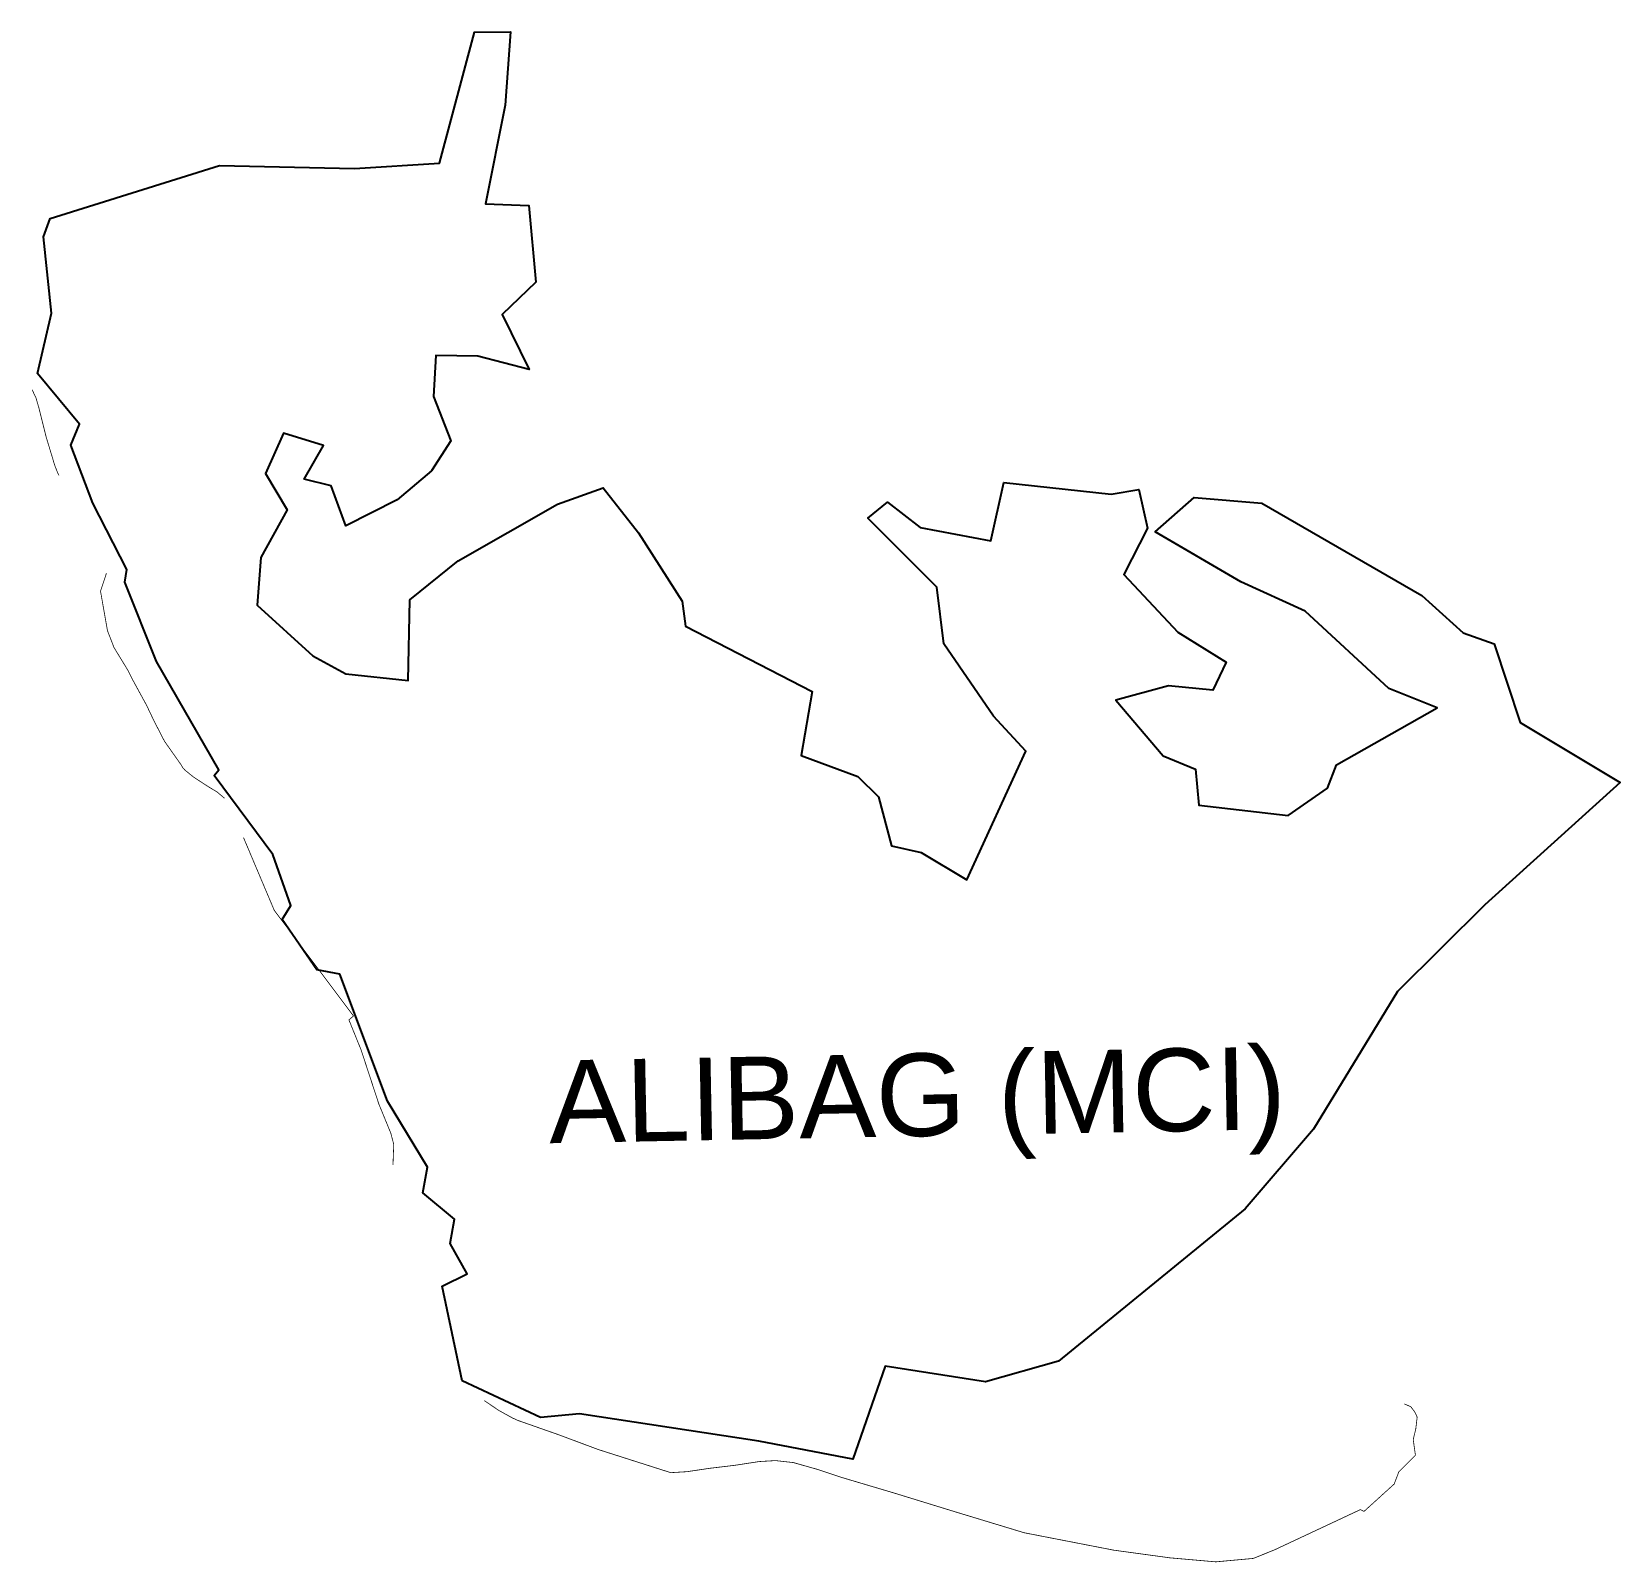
# Model space of a CAD drawing. Header units: metres. Extents: x 274825 to 276916, y 2062047 to 2064062.
import ezdxf

# ---------------------------------------------------------------- set-up
doc = ezdxf.new("R2010")
doc.units = ezdxf.units.M
for name, color, linetype in [('SEAWALL', 170, 'Continuous'), ('village', 3, 'Continuous'), ('VILLAGE NAME', 250, 'Continuous')]:
    doc.layers.add(name, color=color, linetype=linetype)
doc.styles.get("Standard").update_dxf_attribs({"font": 'simplex.shx'})

msp = doc.modelspace()

# ---------------------------------------------------------------- linework, layer by layer
at = {"layer": 'SEAWALL', "color": 30, "const_width": 1, "flags": 128}
for points in [[(274825.1, 2063590.4), (274825.5, 2063589.4), (274830.1, 2063579.7), (274833.9, 2063566.7), (274843.7, 2063527.5), (274852.2, 2063499.6), (274854.4, 2063492), (274858.7, 2063480.8), (274860.4, 2063477.7)], [(274922.9, 2063348.9), (274915.1, 2063325.2), (274924.3, 2063273), (274932.9, 2063251), (274950.9, 2063221.4), (274957.1, 2063209.1), (274975.6, 2063175.3), (274985.4, 2063154.7), (274999.3, 2063127.7), (275021.1, 2063096.8), (275023.4, 2063092.9), (275025.8, 2063090.1), (275037.3, 2063080.7), (275057.1, 2063067.8), (275068.7, 2063060.8), (275078.5, 2063052.5)], [(275103.4, 2063000.8), (275143.9, 2062905), (275248.2, 2062766), (275242.2, 2062760.8), (275258.3, 2062721.1), (275281.5, 2062650.3), (275297.3, 2062611.8), (275301.2, 2062597.1), (275300.2, 2062569.7)], [(275420.3, 2062259.7), (275439.8, 2062246.6), (275457, 2062237.1), (275464, 2062233.8), (275519, 2062214.5), (275570.4, 2062195.3), (275666, 2062164.8), (275687.3, 2062166.1), (275716.9, 2062170.5), (275751.1, 2062174.6), (275782.1, 2062179.4), (275803.8, 2062180.7), (275827.4, 2062178.1), (275858.8, 2062169.2), (275891.4, 2062158.4), (275961.1, 2062137.7), (276038.4, 2062113.9), (276131.4, 2062085.7), (276249.2, 2062062.8), (276323.1, 2062052.7), (276383.6, 2062047.4), (276433, 2062051.9), (276461.2, 2062063.3), (276574.1, 2062116.2), (276578.8, 2062113.8), (276618.5, 2062149.8), (276624.6, 2062165.8), (276646.5, 2062187.7), (276643.6, 2062208.5), (276647, 2062222.6), (276648.8, 2062238), (276645.5, 2062245), (276640.2, 2062251.8), (276631.9, 2062255.2)]]:
    msp.add_lwpolyline(points, dxfattribs=at)
at = {"layer": 'village', "color": 3, "true_color": 0x00ff00}
msp.add_polyline3d([(276314.4, 2063108.5, 0), (276357.1, 2063091.1, 0), (276361.3, 2063043.5, 0), (276478.8, 2063029.7, 0), (276530.8, 2063065.8, 0), (276542.4, 2063096.6, 0), (276675.1, 2063171.6, 0), (276611.3, 2063197.1, 0), (276501.5, 2063299.1, 0), (276416.6, 2063337.3, 0), (276303.7, 2063403.2, 0), (276355.3, 2063448.4, 0), (276444.1, 2063441.2, 0), (276655.1, 2063319.5, 0), (276709.5, 2063270.4, 0), (276750.3, 2063255.7, 0), (276784.5, 2063152.5, 0), (276916.2, 2063073.2, 0), (276738, 2062912.5, 0), (276622.7, 2062798.2, 0), (276512.4, 2062617.1, 0), (276422.4, 2062512, 0), (276176.3, 2062311.4, 0), (276080.4, 2062284.3, 0), (275948.2, 2062304.8, 0), (275905.9, 2062182.5, 0), (275782.1, 2062206.3, 0), (275545.6, 2062242.2, 0), (275494.5, 2062237.5, 0), (275391.2, 2062285.8, 0), (275364.8, 2062410.5, 0), (275397.7, 2062426.5, 0), (275375.6, 2062466.7, 0), (275381.2, 2062498.3, 0), (275339.4, 2062533, 0), (275345.5, 2062566.8, 0), (275293.2, 2062654, 0), (275230.4, 2062820.9, 0), (275199.9, 2062826.8, 0), (275154.1, 2062892.8, 0), (275165.8, 2062911.5, 0), (275141.9, 2062978.4, 0), (275064.6, 2063082.6, 0), (275071.1, 2063089.9, 0), (274988.7, 2063232.5, 0), (274947.1, 2063337.1, 0), (274949.8, 2063353.7, 0), (274904.9, 2063441.1, 0), (274876.2, 2063517.2, 0), (274887.3, 2063545.1, 0), (274832.3, 2063611.8, 0), (274850.5, 2063691.2, 0), (274840.2, 2063791.7, 0), (274849, 2063816, 0), (275071.7, 2063885.5, 0), (275249.5, 2063881.5, 0), (275361.5, 2063888.6, 0), (275407.7, 2064060.9, 0), (275454.9, 2064061.6, 0), (275447.8, 2063965, 0), (275421.9, 2063834.9, 0), (275478.9, 2063832.9, 0), (275488.3, 2063732.2, 0), (275443.9, 2063689.4, 0), (275479.6, 2063617.1, 0), (275411.9, 2063634.4, 0), (275356.5, 2063635.5, 0), (275353.5, 2063581.5, 0), (275376.2, 2063523.2, 0), (275351.1, 2063483.7, 0), (275305.6, 2063445.3, 0), (275238.2, 2063411.2, 0), (275219, 2063463.8, 0), (275183.2, 2063472.8, 0), (275208.9, 2063517, 0), (275156.2, 2063533.4, 0), (275132.3, 2063480.2, 0), (275160.7, 2063432.1, 0), (275126.4, 2063369.7, 0), (275121.2, 2063307, 0), (275194.5, 2063240, 0), (275237.9, 2063216.5, 0), (275320.1, 2063207.5, 0), (275322.6, 2063313.7, 0), (275386.1, 2063365.2, 0), (275517, 2063439.6, 0), (275576.9, 2063461.1, 0), (275623.7, 2063402, 0), (275680.8, 2063311.9, 0), (275685.3, 2063279.2, 0), (275852.1, 2063193.2, 0), (275837.5, 2063108.9, 0), (275912.4, 2063081.3, 0), (275939.4, 2063054.5, 0), (275956.8, 2062989.9, 0), (275995.9, 2062981.2, 0), (276055.6, 2062945.2, 0), (276133.3, 2063114.6, 0), (276090.8, 2063160.8, 0), (276025.5, 2063256.1, 0), (276016.1, 2063330.4, 0), (275925.6, 2063421.3, 0), (275951.5, 2063442.2, 0), (275994.2, 2063409.2, 0), (276087.4, 2063391.4, 0), (276104.7, 2063468.4, 0), (276245.7, 2063452.9, 0), (276282.3, 2063458.9, 0), (276293.6, 2063408.1, 0), (276262.7, 2063347.3, 0), (276333.6, 2063271.1, 0), (276397.4, 2063231.7, 0), (276379.8, 2063194.9, 0), (276321.5, 2063200.8, 0), (276251.8, 2063181.6, 0)], close=True, dxfattribs=at)

# ---------------------------------------------------------------- texts
at = {"layer": 'VILLAGE NAME', "insert": (275504.3, 2062707.2), "char_height": 108.748, "attachment_point": 1, "rotation": 1.1028}
msp.add_mtext_dynamic_manual_height_columns('{\\fArial|b0|i0|c0|p34;ALIBAG (MCI)}', width=1043.665, gutter_width=543.7, heights=[0], dxfattribs=at)

doc.saveas('drawing.dxf')
